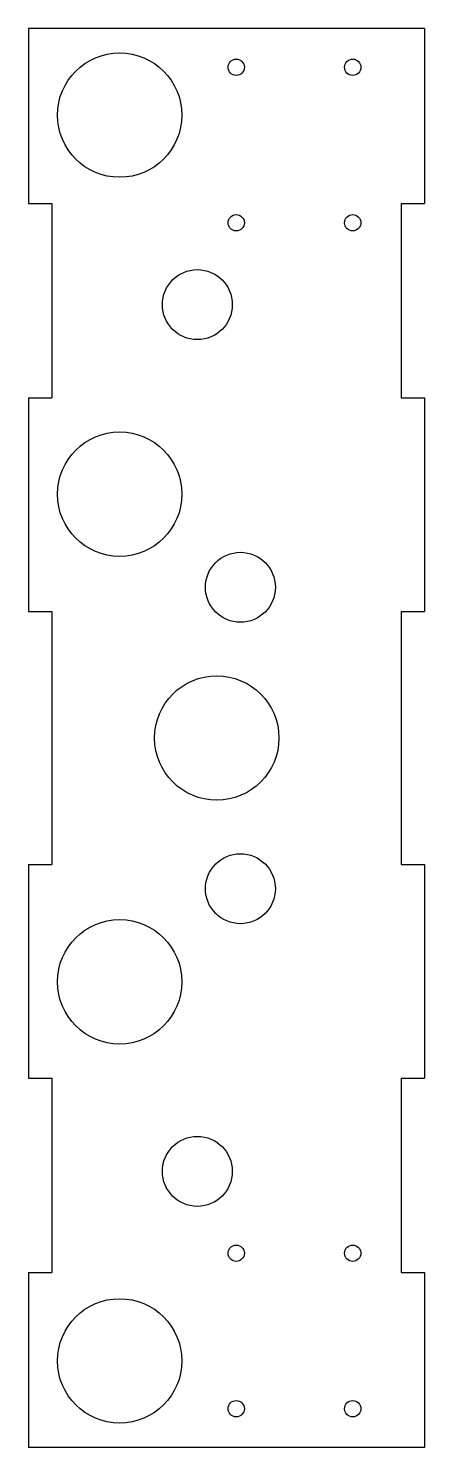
# Model space of a CAD drawing. Header units: millimetres. Extents: x 0 to 102, y -182 to 182.
import ezdxf

# ---------------------------------------------------------------- set-up
doc = ezdxf.new("R2010")
doc.units = ezdxf.units.MM
doc.layers.add('Binder', color=7, linetype='CONTINUOUS')

msp = doc.modelspace()

# ---------------------------------------------------------------- linework, layer by layer
at = {"layer": 'Binder'}
for p, q in [((102, 182.5, -131.15), (0, 182.5, -131.15)), ((0, 182.5, -131.15), (0, 137.5, -131.15)), ((102, 182.5, -131.15), (102, 137.5, -131.15)), ((0, 137.5, -131.15), (6, 137.5, -131.15)), ((6, 137.5, -131.15), (6, 87.5, -131.15)), ((96, 137.5, -131.15), (102, 137.5, -131.15)), ((96, 137.5, -131.15), (96, 87.5, -131.15)), ((0, 87.5, -131.15), (6, 87.5, -131.15)), ((0, 87.5, -131.15), (0, 32.5, -131.15)), ((96, 87.5, -131.15), (102, 87.5, -131.15)), ((102, 87.5, -131.15), (102, 32.5, -131.15)), ((0, 32.5, -131.15), (6, 32.5, -131.15)), ((6, 32.5, -131.15), (6, -32.5, -131.15)), ((96, 32.5, -131.15), (96, -32.5, -131.15)), ((96, 32.5, -131.15), (102, 32.5, -131.15)), ((0, -32.5, -131.15), (6, -32.5, -131.15)), ((0, -32.5, -131.15), (0, -87.5, -131.15)), ((96, -32.5, -131.15), (102, -32.5, -131.15)), ((102, -32.5, -131.15), (102, -87.5, -131.15)), ((0, -87.5, -131.15), (6, -87.5, -131.15)), ((6, -87.5, -131.15), (6, -137.5, -131.15)), ((96, -87.5, -131.15), (96, -137.5, -131.15)), ((96, -87.5, -131.15), (102, -87.5, -131.15)), ((0, -137.5, -131.15), (6, -137.5, -131.15)), ((0, -137.5, -131.15), (0, -182.5, -131.15)), ((96, -137.5, -131.15), (102, -137.5, -131.15)), ((102, -137.5, -131.15), (102, -182.5, -131.15)), ((102, -182.5, -131.15), (0, -182.5, -131.15))]:
    msp.add_line(p, q, dxfattribs=at)
for centre, radius in [((23.5, 160.2), 16), ((53.5, 172.5), 2.1), ((83.5, 172.5), 2.1), ((53.5, 132.5), 2.1), ((83.5, 132.5), 2.1), ((43.5, 111.45), 9), ((23.5, 62.6997), 16), ((54.5777, 38.7573), 9), ((48.5, 0), 16), ((54.5777, -38.7573), 9), ((23.5, -62.6997), 16), ((43.5, -111.45), 9), ((53.5, -132.5), 2.1), ((83.5, -132.5), 2.1), ((23.5, -160.2), 16), ((53.5, -172.5), 2.1), ((83.5, -172.5), 2.1)]:
    msp.add_circle(centre, radius, dxfattribs=at)

doc.saveas('drawing.dxf')
